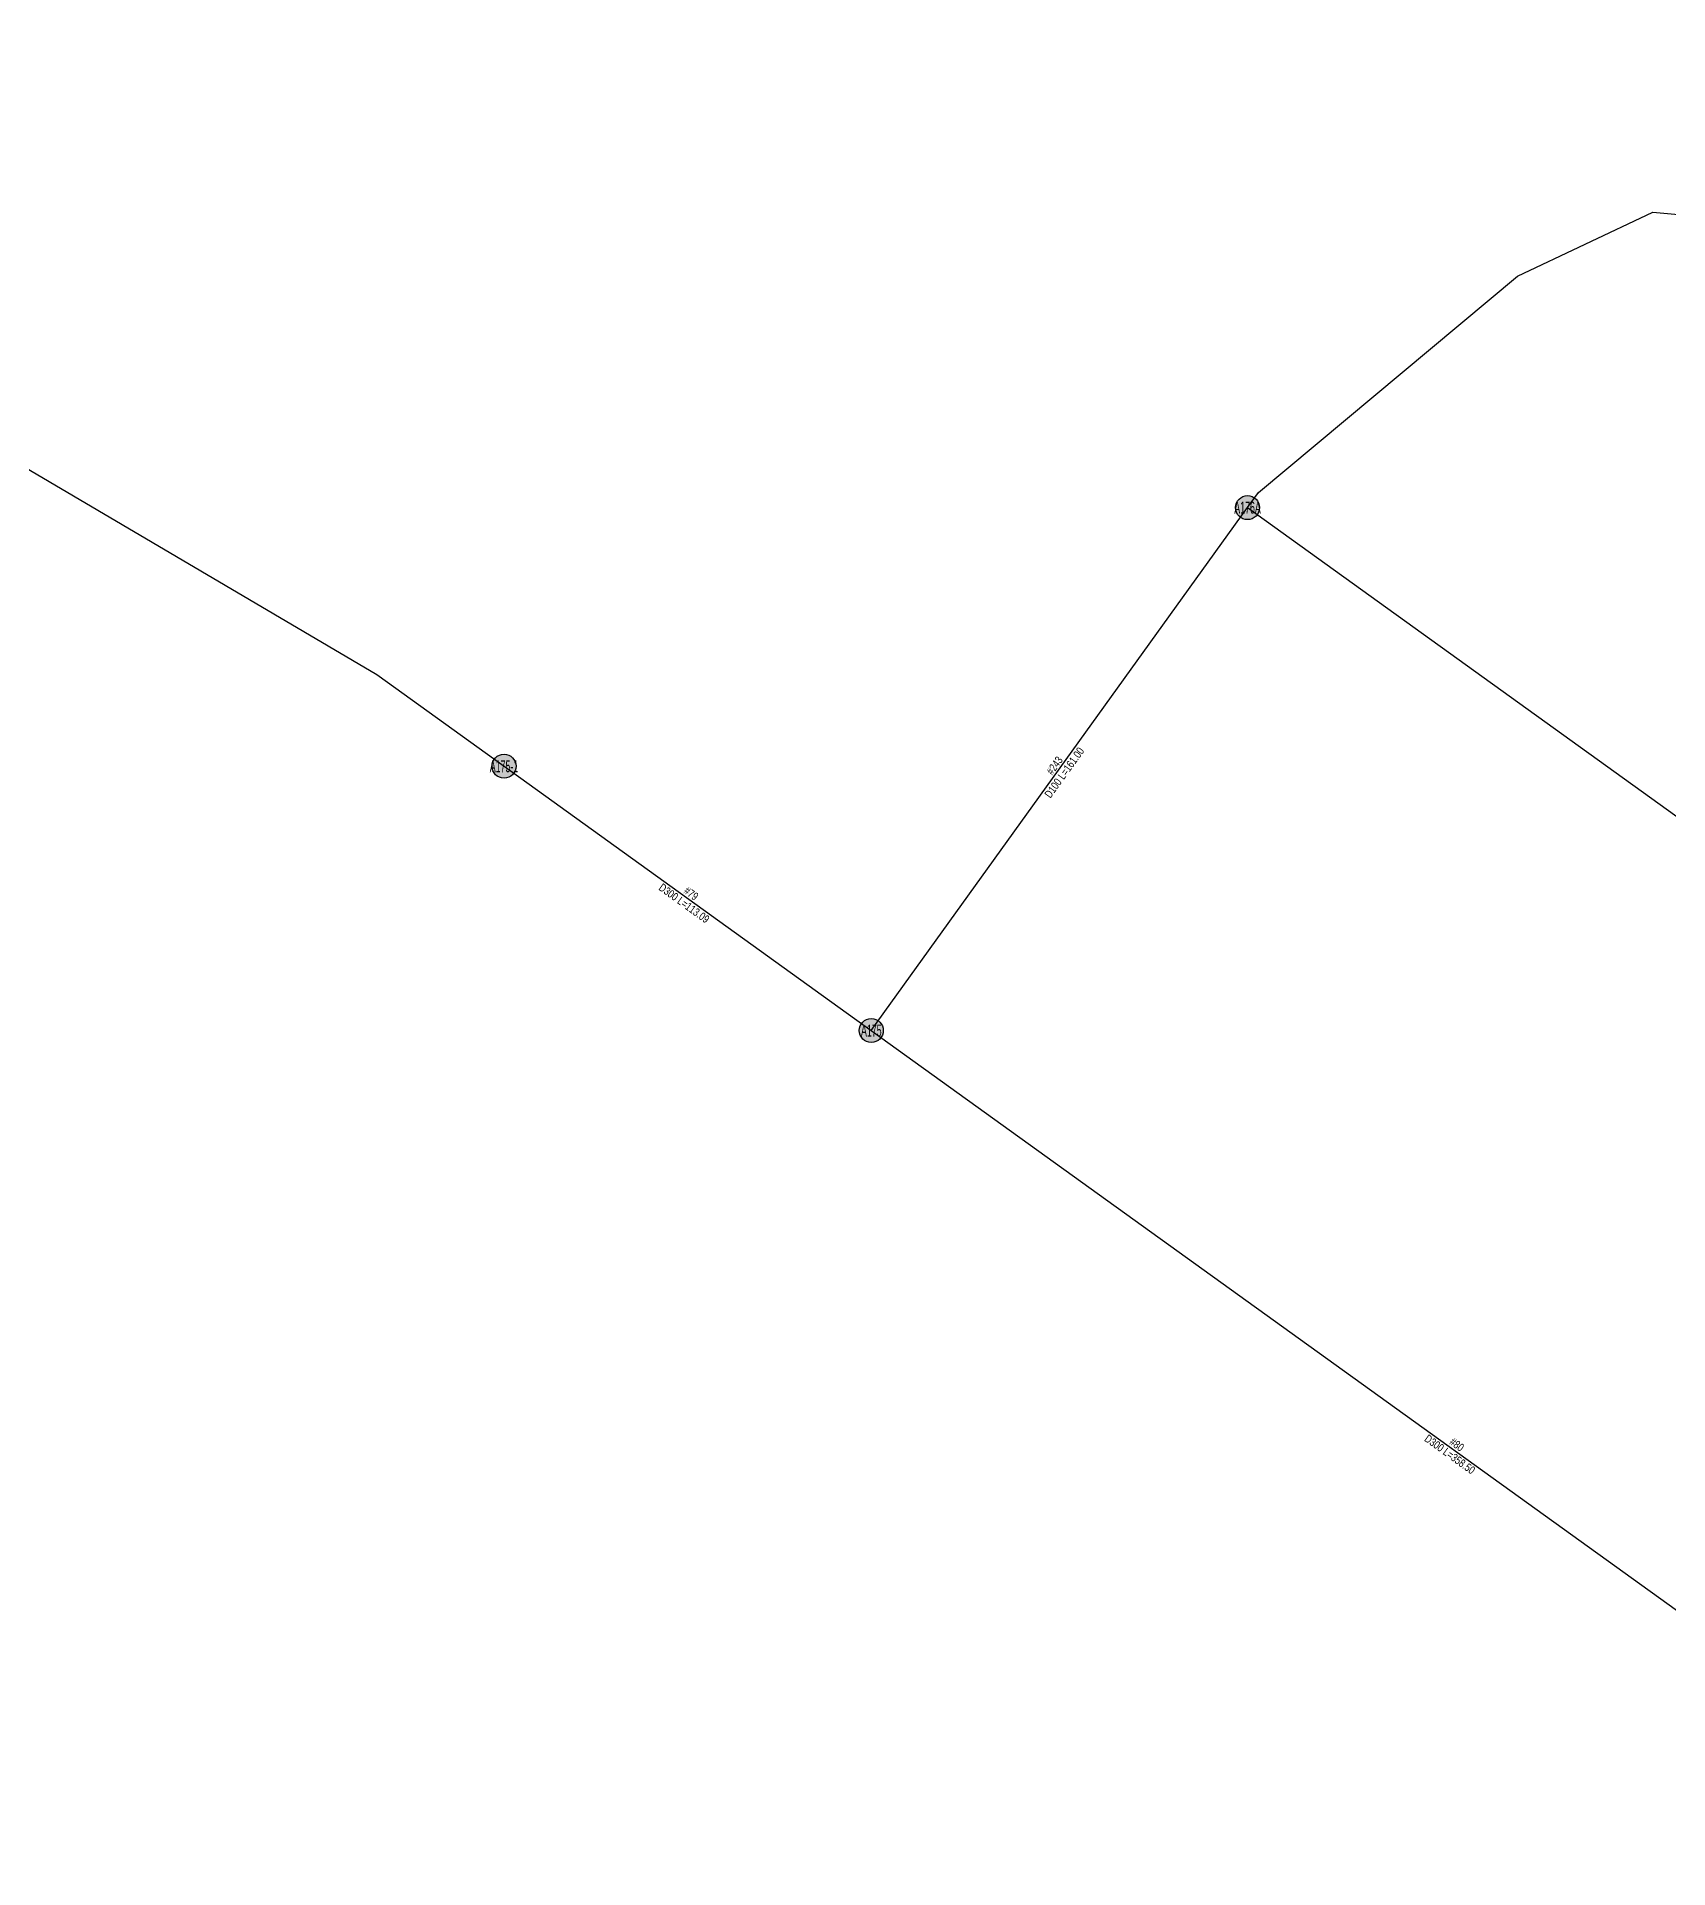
# Model space of a CAD drawing. Header units: metres. Extents: x 145472 to 149777, y 297313 to 301407.
# Drawn here: x 147939.2 to 148347.1, y 298915.2 to 299373 of the extents above; entities that cross this region are included whole.
import ezdxf
from ezdxf.enums import TextEntityAlignment as Align

# ---------------------------------------------------------------- set-up
doc = ezdxf.new("R2010")
doc.units = ezdxf.units.M
for name, color, linetype in [('EPANET2-JUNCTION', 7, 'Continuous'), ('EPANET2-PIPE', 3, 'Continuous'), ('EPANET2-PIPE_no', 7, 'Continuous')]:
    doc.layers.add(name, color=color, linetype=linetype)

# ---------------------------------------------------------------- blocks, each defined once
blk = doc.blocks.new('PIPE_BLOCK')
at = {"width": 0.8}
for tag, p in [('ID', (0, 1.5)), ('INFO', (0, -1.5))]:
    blk.add_attdef(tag, text='', height=2, dxfattribs=at).set_placement(p, align=Align.MIDDLE_CENTER)
blk = doc.blocks.new('JUNCTION_BLOCK')
h = blk.add_hatch(color=255)
edge = h.paths.add_edge_path()
edge.add_arc((0, 0), 3, 0, 360)
at = {"color": 5}
blk.add_circle((0, 0), 3, dxfattribs=at)
at = {"color": 5, "width": 0.7}
blk.add_attdef('ID', text='', height=3, dxfattribs=at).set_placement((0, 0), align=Align.MIDDLE_CENTER)

msp = doc.modelspace()

# ---------------------------------------------------------------- linework, layer by layer
at = {"layer": 'EPANET2-PIPE'}
for points in [[(147759.84, 299373.01), (147788.25, 299352.56), (147813.58, 299335.13), (147904.32, 299284.19), (148024.22, 299213.56), (148056.04, 299190.66)], [(148241.88, 299255.29), (148244.59, 299259.06), (148309.38, 299313.1), (148343.21, 299329.16), (148444.76, 299319.97), (148632.75, 299184.69)], [(148147.84, 299124.61), (148241.88, 299255.29)], [(148241.88, 299255.29), (148532.87, 299045.89)], [(148056.04, 299190.66), (148147.84, 299124.61)], [(148147.84, 299124.61), (148438.83, 298915.21)]]:
    msp.add_lwpolyline(points, dxfattribs=at)

# ---------------------------------------------------------------- block references
at = {"layer": 'EPANET2-JUNCTION'}
ref = msp.add_blockref('JUNCTION_BLOCK', (148241.88, 299255.29), dxfattribs=at)
ref.add_attrib('ID', 'A176A', dxfattribs={"layer": '0', "color": 5, "height": 3, "width": 0.55}).set_placement((148241.88, 299255.29), align=Align.MIDDLE_CENTER)
ref = msp.add_blockref('JUNCTION_BLOCK', (148056.04, 299190.66), dxfattribs=at)
ref.add_attrib('ID', 'A175-1', dxfattribs={"layer": '0', "color": 5, "height": 3, "width": 0.55}).set_placement((148056.04, 299190.66), align=Align.MIDDLE_CENTER)
ref = msp.add_blockref('JUNCTION_BLOCK', (148147.84, 299124.61), dxfattribs=at)
ref.add_attrib('ID', 'A175', dxfattribs={"layer": '0', "color": 5, "height": 3, "width": 0.55}).set_placement((148147.84, 299124.61), align=Align.MIDDLE_CENTER)
at = {"layer": 'EPANET2-PIPE_no'}
for p, rotation, values in [((148194.86, 299189.95), 54.261469112976286, {'ID': '#243', 'INFO': 'D100 L=161.00'}), ((148101.94, 299157.63), 324.2614691150893, {'ID': '#79', 'INFO': 'D300 L=113.09'}), ((148293.33, 299019.91), 324.2614691151248, {'ID': '#80', 'INFO': 'D300 L=358.50'})]:
    msp.add_blockref('PIPE_BLOCK', p, dxfattribs=dict(at, rotation=rotation)).add_auto_attribs(values)

doc.saveas('drawing.dxf')
